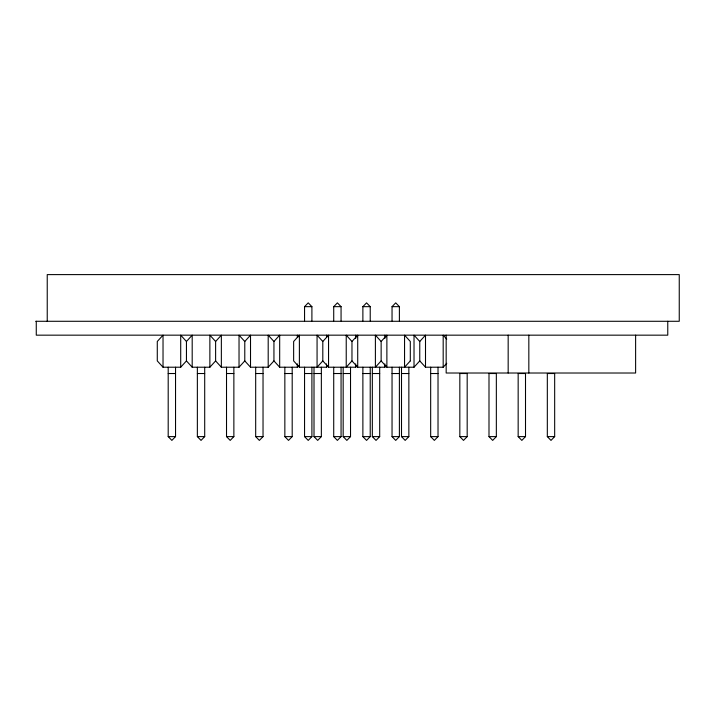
<?xml version="1.0" encoding="UTF-8"?>
<svg xmlns="http://www.w3.org/2000/svg" width="715" height="715" viewBox="0 0 715 715"><rect width="100%" height="100%" fill="white"/><g stroke="black" fill="none" stroke-linecap="round" stroke-linejoin="round"><path stroke-width="1.07" d="M163.029 367.215L163.029 335.165L157.282 341.475L157.282 360.905L163.029 367.215L180.707 367.215L186.445 360.905L186.445 341.475L192.192 335.165L192.192 367.215L209.87 367.215L215.617 360.905L215.617 341.475L209.87 335.165L209.87 367.215M215.617 341.475L221.355 335.165L221.355 367.215L239.033 367.215L244.78 360.905L244.78 341.475L239.033 335.165L239.033 367.215M244.78 341.475L250.518 335.165L250.518 367.215L268.197 367.215L273.943 360.905L273.943 341.475L268.197 335.165L268.197 367.215M273.943 341.475L279.681 335.165L279.681 367.215L297.36 367.215L298.798 365.642M322.805 341.475L317.067 335.165L317.067 367.215L322.805 360.905L322.805 341.475L328.551 335.165L328.551 367.215L355.695 367.215L357.125 365.642M299.388 367.215L299.388 335.165L293.642 341.475L293.642 360.905L299.388 367.215L326.532 367.215L327.962 365.642M351.968 341.475L346.23 335.165L346.23 367.215L351.968 360.905L351.968 341.475L357.715 335.165L357.715 367.215L384.858 367.215L386.288 365.642M381.14 341.475L375.393 335.165L375.393 367.215L381.14 360.905L381.14 341.475L386.878 335.165L386.878 367.215L414.021 367.215L419.759 360.905L419.759 341.475L414.021 335.165L414.021 367.215M419.759 341.475L425.505 335.165L425.505 367.215L443.184 367.215L446.768 363.274M175.541 367.215L175.541 436.615L171.868 440.395L168.195 436.615L168.195 367.215M304.554 320.91L304.554 306.655L308.228 302.865L311.901 306.655L311.901 320.91M204.704 367.215L204.704 436.615L201.031 440.395L197.358 436.615L197.358 367.215M333.717 320.91L333.717 306.655L337.391 302.865L341.064 306.655L341.064 320.91M233.868 367.215L233.868 436.615L230.194 440.395L226.521 436.615L226.521 367.215M362.88 320.91L362.88 306.655L366.554 302.865L370.227 306.655L370.227 320.91M263.031 367.215L263.031 436.615L259.357 440.395L255.684 436.615L255.684 367.215M392.043 320.91L392.043 306.655L395.717 302.865L399.39 306.655L399.39 320.91M292.194 367.215L292.194 436.615L288.52 440.395L284.847 436.615L284.847 367.215M311.901 367.215L311.901 436.615L308.228 440.395L304.554 436.615L304.554 367.215M321.357 367.215L321.357 436.615L317.683 440.395L314.01 436.615L314.01 367.215M341.064 367.215L341.064 436.615L337.391 440.395L333.717 436.615L333.717 367.215M350.529 367.215L350.529 436.615L346.846 440.395L343.173 436.615L343.173 367.215M370.227 367.215L370.227 436.615L366.554 440.395L362.88 436.615L362.88 367.215M379.692 367.215L379.692 436.615L376.019 440.395L372.336 436.615L372.336 367.215M399.39 367.215L399.39 436.615L395.717 440.395L392.043 436.615L392.043 367.215M408.855 367.215L408.855 436.615L405.182 440.395L401.508 436.615L401.508 367.215M438.018 367.215L438.018 436.615L434.345 440.395L430.671 436.615L430.671 367.215M467.181 436.615L463.508 440.395L459.834 436.615L459.834 373.525L467.181 373.525L467.181 436.615L459.834 436.615M496.344 436.615L492.671 440.395L488.997 436.615L488.997 373.525L496.344 373.525L496.344 436.615L488.997 436.615M525.507 436.615L521.834 440.395L518.161 436.615L518.161 373.525L525.507 373.525L525.507 436.615L518.161 436.615M554.67 436.615L550.997 440.395L547.324 436.615L547.324 373.525L554.67 373.525L554.67 436.615L547.324 436.615M304.554 306.655L311.901 306.655M333.717 306.655L341.064 306.655M362.88 306.655L370.227 306.655M392.043 306.655L399.39 306.655M35.75 321.285L679.25 321.285L679.25 274.605L47.235 274.605L47.235 321.285M168.195 373.525L175.541 373.525M197.358 373.525L204.704 373.525M226.521 373.525L233.868 373.525M255.684 373.525L263.031 373.525M284.847 373.525L292.194 373.525M304.554 373.525L311.901 373.525M314.01 373.525L321.357 373.525M333.717 373.525L341.064 373.525M343.173 373.525L350.529 373.525M362.88 373.525L370.227 373.525M372.336 373.525L379.692 373.525M392.043 373.525L399.39 373.525M401.508 373.525L408.855 373.525M430.671 373.525L438.018 373.525M168.195 436.615L175.541 436.615M197.358 436.615L204.704 436.615M226.521 436.615L233.868 436.615M255.684 436.615L263.031 436.615M284.847 436.615L292.194 436.615M304.554 436.615L311.901 436.615M314.01 436.615L321.357 436.615M333.717 436.615L341.064 436.615M343.173 436.615L350.529 436.615M362.88 436.615L370.227 436.615M372.336 436.615L379.692 436.615M392.043 436.615L399.39 436.615M401.508 436.615L408.855 436.615M430.671 436.615L438.018 436.615M446.768 339.107L443.184 335.165L443.184 367.215M419.759 360.905L425.505 367.215M386.288 336.747L384.858 335.165L384.858 338.481M381.14 360.905L386.878 367.215M357.125 336.747L355.695 335.165L355.695 338.481M351.968 360.905L357.715 367.215M327.962 336.747L326.532 335.165L326.532 337.382M322.805 360.905L328.551 367.215M298.798 336.747L297.36 335.165L297.36 337.382M273.943 360.905L279.681 367.215M244.78 360.905L250.518 367.215M215.617 360.905L221.355 367.215M186.445 341.475L180.707 335.165L180.707 367.215M186.445 360.905L192.192 367.215M667.765 321.285L667.765 335.165L36.268 335.165L36.268 321.285M635.617 335.165L635.617 373.016L446.169 373.016L446.169 335.165M528.832 335.165L528.832 373.016M508.168 335.165L508.168 373.016M384.858 363.899L384.858 367.215M355.695 363.899L355.695 367.215M326.532 363.899L326.532 367.215M297.36 363.899L297.36 367.215M410.303 360.905L404.556 367.215L404.556 335.165L410.303 341.475L410.303 360.905"/></g></svg>
